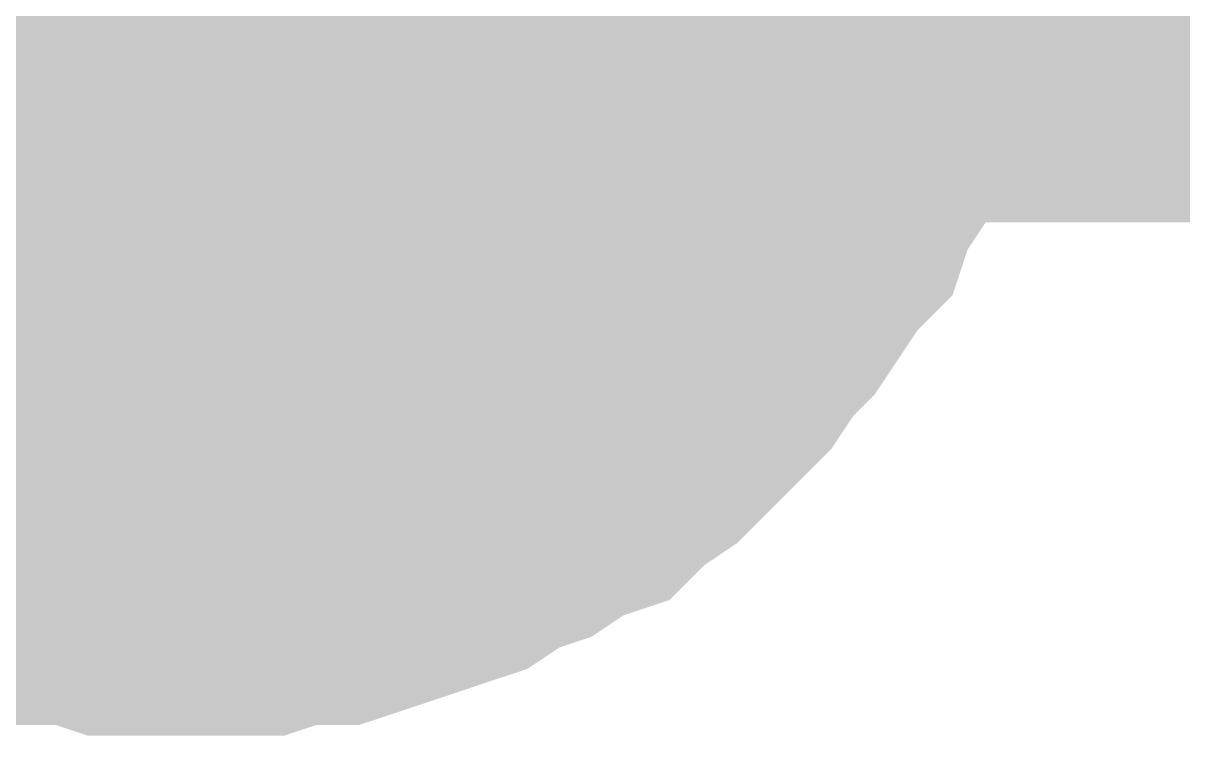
# Model space of a CAD drawing. Header units: inches. Extents: x 0 to 841, y 0 to 594.
# Drawn here: x 232.346 to 233.564, y 446.585 to 447.333 of the extents above; entities that cross this region are included whole.
import ezdxf

# ---------------------------------------------------------------- set-up
doc = ezdxf.new("R2010")
doc.units = ezdxf.units.IN
doc.layers.add('Sheet', color=255, linetype='Continuous')

msp = doc.modelspace()

# ---------------------------------------------------------------- linework, layer by layer
at = {"layer": 'Sheet'}
for points in [[(252.5156, 457.4932, 0.7493, 0.7493, 0), (232.5169, 457.4932, 0.7493, 0.7493, 0), (232.5169, 447.4989, 0.7493, 0.7493, 0)], [(227.5201, 447.4989, 0.7493, 0.7493, 0), (232.5169, 447.4989, 0.7493, 0.7493, 0)], [(237.5138, 447.4989, 0.7493, 0.7493, 0), (232.5169, 447.4989, 0.7493, 0.7493, 0)], [(233.2805, 447.4989, 0.2997, 0.2997, 0), (233.2805, 447.4539, 0.2997, 0.2997, 0), (233.2805, 447.4203, 0.2997, 0.2997, 0), (233.2693, 447.3866, 0.2997, 0.2997, 0), (233.2693, 447.3417, 0.2997, 0.2997, 0), (233.258, 447.308, 0.2997, 0.2997, 0), (233.2468, 447.2743, 0.2997, 0.2997, 0), (233.2356, 447.2294, 0.2997, 0.2997, 0), (233.2243, 447.1957, 0.2997, 0.2997, 0), (233.2019, 447.162, 0.2997, 0.2997, 0), (233.1907, 447.1283, 0.2997, 0.2997, 0), (233.1682, 447.1058, 0.2997, 0.2997, 0), (233.1457, 447.0721, 0.2997, 0.2997, 0), (233.1233, 447.0385, 0.2997, 0.2997, 0), (233.1008, 447.016, 0.2997, 0.2997, 0), (233.0784, 446.9823, 0.2997, 0.2997, 0), (233.0559, 446.9598, 0.2997, 0.2997, 0), (233.0334, 446.9374, 0.2997, 0.2997, 0), (232.9998, 446.9037, 0.2997, 0.2997, 0), (232.9661, 446.8812, 0.2997, 0.2997, 0), (232.9436, 446.8588, 0.2997, 0.2997, 0), (232.9099, 446.8476, 0.2997, 0.2997, 0), (232.8762, 446.8251, 0.2997, 0.2997, 0), (232.8426, 446.8139, 0.2997, 0.2997, 0), (232.8089, 446.7914, 0.2997, 0.2997, 0), (232.7752, 446.7802, 0.2997, 0.2997, 0), (232.7415, 446.7689, 0.2997, 0.2997, 0), (232.7078, 446.7577, 0.2997, 0.2997, 0), (232.6741, 446.7465, 0.2997, 0.2997, 0), (232.6292, 446.7465, 0.2997, 0.2997, 0), (232.5955, 446.7353, 0.2997, 0.2997, 0), (232.5506, 446.7353, 0.2997, 0.2997, 0), (232.5169, 446.7353, 0.2997, 0.2997, 0)], [(233.2805, 447.4989, 0.2997, 0.2997, 0), (233.2805, 447.4539, 0.2997, 0.2997, 0), (233.2805, 447.4203, 0.2997, 0.2997, 0), (233.2693, 447.3866, 0.2997, 0.2997, 0), (233.2693, 447.3417, 0.2997, 0.2997, 0), (233.258, 447.308, 0.2997, 0.2997, 0), (233.2468, 447.2743, 0.2997, 0.2997, 0), (233.2356, 447.2294, 0.2997, 0.2997, 0), (233.2243, 447.1957, 0.2997, 0.2997, 0), (233.2019, 447.162, 0.2997, 0.2997, 0), (233.1907, 447.1283, 0.2997, 0.2997, 0), (233.1682, 447.1058, 0.2997, 0.2997, 0), (233.1457, 447.0721, 0.2997, 0.2997, 0), (233.1233, 447.0385, 0.2997, 0.2997, 0), (233.1008, 447.016, 0.2997, 0.2997, 0), (233.0784, 446.9823, 0.2997, 0.2997, 0), (233.0559, 446.9598, 0.2997, 0.2997, 0), (233.0334, 446.9374, 0.2997, 0.2997, 0), (232.9998, 446.9037, 0.2997, 0.2997, 0), (232.9661, 446.8812, 0.2997, 0.2997, 0), (232.9436, 446.8588, 0.2997, 0.2997, 0), (232.9099, 446.8476, 0.2997, 0.2997, 0), (232.8762, 446.8251, 0.2997, 0.2997, 0), (232.8426, 446.8139, 0.2997, 0.2997, 0), (232.8089, 446.7914, 0.2997, 0.2997, 0), (232.7752, 446.7802, 0.2997, 0.2997, 0), (232.7415, 446.7689, 0.2997, 0.2997, 0), (232.7078, 446.7577, 0.2997, 0.2997, 0), (232.6741, 446.7465, 0.2997, 0.2997, 0), (232.6292, 446.7465, 0.2997, 0.2997, 0), (232.5955, 446.7353, 0.2997, 0.2997, 0), (232.5506, 446.7353, 0.2997, 0.2997, 0), (232.5169, 446.7353, 0.2997, 0.2997, 0)], [(233.2805, 447.4989, 0.2997, 0.2997, 0), (233.2805, 447.4539, 0.2997, 0.2997, 0), (233.2805, 447.4203, 0.2997, 0.2997, 0), (233.2693, 447.3866, 0.2997, 0.2997, 0), (233.2693, 447.3417, 0.2997, 0.2997, 0), (233.258, 447.308, 0.2997, 0.2997, 0), (233.2468, 447.2743, 0.2997, 0.2997, 0), (233.2356, 447.2294, 0.2997, 0.2997, 0), (233.2243, 447.1957, 0.2997, 0.2997, 0), (233.2019, 447.162, 0.2997, 0.2997, 0), (233.1907, 447.1283, 0.2997, 0.2997, 0), (233.1682, 447.1058, 0.2997, 0.2997, 0), (233.1457, 447.0721, 0.2997, 0.2997, 0), (233.1233, 447.0385, 0.2997, 0.2997, 0), (233.1008, 447.016, 0.2997, 0.2997, 0), (233.0784, 446.9823, 0.2997, 0.2997, 0), (233.0559, 446.9598, 0.2997, 0.2997, 0), (233.0334, 446.9374, 0.2997, 0.2997, 0), (232.9998, 446.9037, 0.2997, 0.2997, 0), (232.9661, 446.8812, 0.2997, 0.2997, 0), (232.9436, 446.8588, 0.2997, 0.2997, 0), (232.9099, 446.8476, 0.2997, 0.2997, 0), (232.8762, 446.8251, 0.2997, 0.2997, 0), (232.8426, 446.8139, 0.2997, 0.2997, 0), (232.8089, 446.7914, 0.2997, 0.2997, 0), (232.7752, 446.7802, 0.2997, 0.2997, 0), (232.7415, 446.7689, 0.2997, 0.2997, 0), (232.7078, 446.7577, 0.2997, 0.2997, 0), (232.6741, 446.7465, 0.2997, 0.2997, 0), (232.6292, 446.7465, 0.2997, 0.2997, 0), (232.5955, 446.7353, 0.2997, 0.2997, 0), (232.5506, 446.7353, 0.2997, 0.2997, 0), (232.5169, 446.7353, 0.2997, 0.2997, 0)], [(233.2805, 447.4989, 0.2997, 0.2997, 0), (233.2805, 447.4539, 0.2997, 0.2997, 0), (233.2805, 447.4203, 0.2997, 0.2997, 0), (233.2693, 447.3866, 0.2997, 0.2997, 0), (233.2693, 447.3417, 0.2997, 0.2997, 0), (233.258, 447.308, 0.2997, 0.2997, 0), (233.2468, 447.2743, 0.2997, 0.2997, 0), (233.2356, 447.2294, 0.2997, 0.2997, 0), (233.2243, 447.1957, 0.2997, 0.2997, 0), (233.2019, 447.162, 0.2997, 0.2997, 0), (233.1907, 447.1283, 0.2997, 0.2997, 0), (233.1682, 447.1058, 0.2997, 0.2997, 0), (233.1457, 447.0721, 0.2997, 0.2997, 0), (233.1233, 447.0385, 0.2997, 0.2997, 0), (233.1008, 447.016, 0.2997, 0.2997, 0), (233.0784, 446.9823, 0.2997, 0.2997, 0), (233.0559, 446.9598, 0.2997, 0.2997, 0), (233.0334, 446.9374, 0.2997, 0.2997, 0), (232.9998, 446.9037, 0.2997, 0.2997, 0), (232.9661, 446.8812, 0.2997, 0.2997, 0), (232.9436, 446.8588, 0.2997, 0.2997, 0), (232.9099, 446.8476, 0.2997, 0.2997, 0), (232.8762, 446.8251, 0.2997, 0.2997, 0), (232.8426, 446.8139, 0.2997, 0.2997, 0), (232.8089, 446.7914, 0.2997, 0.2997, 0), (232.7752, 446.7802, 0.2997, 0.2997, 0), (232.7415, 446.7689, 0.2997, 0.2997, 0), (232.7078, 446.7577, 0.2997, 0.2997, 0), (232.6741, 446.7465, 0.2997, 0.2997, 0), (232.6292, 446.7465, 0.2997, 0.2997, 0), (232.5955, 446.7353, 0.2997, 0.2997, 0), (232.5506, 446.7353, 0.2997, 0.2997, 0), (232.5169, 446.7353, 0.2997, 0.2997, 0)], [(233.0222, 447.4989, 0.2997, 0.2997, 0), (233.0222, 447.4764, 0.2997, 0.2997, 0), (233.0222, 447.4427, 0.2997, 0.2997, 0), (233.011, 447.4203, 0.2997, 0.2997, 0), (233.011, 447.3978, 0.2997, 0.2997, 0), (233.011, 447.3753, 0.2997, 0.2997, 0), (232.9998, 447.3417, 0.2997, 0.2997, 0), (232.9885, 447.3192, 0.2997, 0.2997, 0), (232.9773, 447.2967, 0.2997, 0.2997, 0), (232.9773, 447.2743, 0.2997, 0.2997, 0), (232.9661, 447.2518, 0.2997, 0.2997, 0), (232.9548, 447.2294, 0.2997, 0.2997, 0), (232.9324, 447.2069, 0.2997, 0.2997, 0), (232.9212, 447.1957, 0.2997, 0.2997, 0), (232.9099, 447.1732, 0.2997, 0.2997, 0), (232.8875, 447.1507, 0.2997, 0.2997, 0), (232.8762, 447.1395, 0.2997, 0.2997, 0), (232.8538, 447.1171, 0.2997, 0.2997, 0), (232.8426, 447.1058, 0.2997, 0.2997, 0), (232.8201, 447.0834, 0.2997, 0.2997, 0), (232.7976, 447.0721, 0.2997, 0.2997, 0), (232.7752, 447.0609, 0.2997, 0.2997, 0), (232.764, 447.0497, 0.2997, 0.2997, 0), (232.7415, 447.0385, 0.2997, 0.2997, 0), (232.719, 447.0272, 0.2997, 0.2997, 0), (232.6966, 447.016, 0.2997, 0.2997, 0), (232.6629, 447.0048, 0.2997, 0.2997, 0), (232.6404, 446.9935, 0.2997, 0.2997, 0), (232.618, 446.9935, 0.2997, 0.2997, 0), (232.5955, 446.9935, 0.2997, 0.2997, 0), (232.5731, 446.9823, 0.2997, 0.2997, 0), (232.5394, 446.9823, 0.2997, 0.2997, 0), (232.5169, 446.9823, 0.2997, 0.2997, 0)], [(233.0222, 447.4989, 0.2997, 0.2997, 0), (233.0222, 447.4764, 0.2997, 0.2997, 0), (233.0222, 447.4427, 0.2997, 0.2997, 0), (233.011, 447.4203, 0.2997, 0.2997, 0), (233.011, 447.3978, 0.2997, 0.2997, 0), (233.011, 447.3753, 0.2997, 0.2997, 0), (232.9998, 447.3417, 0.2997, 0.2997, 0), (232.9885, 447.3192, 0.2997, 0.2997, 0), (232.9773, 447.2967, 0.2997, 0.2997, 0), (232.9773, 447.2743, 0.2997, 0.2997, 0), (232.9661, 447.2518, 0.2997, 0.2997, 0), (232.9548, 447.2294, 0.2997, 0.2997, 0), (232.9324, 447.2069, 0.2997, 0.2997, 0), (232.9212, 447.1957, 0.2997, 0.2997, 0), (232.9099, 447.1732, 0.2997, 0.2997, 0), (232.8875, 447.1507, 0.2997, 0.2997, 0), (232.8762, 447.1395, 0.2997, 0.2997, 0), (232.8538, 447.1171, 0.2997, 0.2997, 0), (232.8426, 447.1058, 0.2997, 0.2997, 0), (232.8201, 447.0834, 0.2997, 0.2997, 0), (232.7976, 447.0721, 0.2997, 0.2997, 0), (232.7752, 447.0609, 0.2997, 0.2997, 0), (232.764, 447.0497, 0.2997, 0.2997, 0), (232.7415, 447.0385, 0.2997, 0.2997, 0), (232.719, 447.0272, 0.2997, 0.2997, 0), (232.6966, 447.016, 0.2997, 0.2997, 0), (232.6629, 447.0048, 0.2997, 0.2997, 0), (232.6404, 446.9935, 0.2997, 0.2997, 0), (232.618, 446.9935, 0.2997, 0.2997, 0), (232.5955, 446.9935, 0.2997, 0.2997, 0), (232.5731, 446.9823, 0.2997, 0.2997, 0), (232.5394, 446.9823, 0.2997, 0.2997, 0), (232.5169, 446.9823, 0.2997, 0.2997, 0)], [(233.0222, 447.4989, 0.2997, 0.2997, 0), (233.0222, 447.4764, 0.2997, 0.2997, 0), (233.0222, 447.4427, 0.2997, 0.2997, 0), (233.011, 447.4203, 0.2997, 0.2997, 0), (233.011, 447.3978, 0.2997, 0.2997, 0), (233.011, 447.3753, 0.2997, 0.2997, 0), (232.9998, 447.3417, 0.2997, 0.2997, 0), (232.9885, 447.3192, 0.2997, 0.2997, 0), (232.9773, 447.2967, 0.2997, 0.2997, 0), (232.9773, 447.2743, 0.2997, 0.2997, 0), (232.9661, 447.2518, 0.2997, 0.2997, 0), (232.9548, 447.2294, 0.2997, 0.2997, 0), (232.9324, 447.2069, 0.2997, 0.2997, 0), (232.9212, 447.1957, 0.2997, 0.2997, 0), (232.9099, 447.1732, 0.2997, 0.2997, 0), (232.8875, 447.1507, 0.2997, 0.2997, 0), (232.8762, 447.1395, 0.2997, 0.2997, 0), (232.8538, 447.1171, 0.2997, 0.2997, 0), (232.8426, 447.1058, 0.2997, 0.2997, 0), (232.8201, 447.0834, 0.2997, 0.2997, 0), (232.7976, 447.0721, 0.2997, 0.2997, 0), (232.7752, 447.0609, 0.2997, 0.2997, 0), (232.764, 447.0497, 0.2997, 0.2997, 0), (232.7415, 447.0385, 0.2997, 0.2997, 0), (232.719, 447.0272, 0.2997, 0.2997, 0), (232.6966, 447.016, 0.2997, 0.2997, 0), (232.6629, 447.0048, 0.2997, 0.2997, 0), (232.6404, 446.9935, 0.2997, 0.2997, 0), (232.618, 446.9935, 0.2997, 0.2997, 0), (232.5955, 446.9935, 0.2997, 0.2997, 0), (232.5731, 446.9823, 0.2997, 0.2997, 0), (232.5394, 446.9823, 0.2997, 0.2997, 0), (232.5169, 446.9823, 0.2997, 0.2997, 0)], [(233.011, 447.3978, 0.0991, 0.0991, 0), (233.011, 447.3753, 0.0991, 0.0991, 0), (232.9998, 447.3417, 0.0991, 0.0991, 0), (232.9885, 447.3192, 0.0991, 0.0991, 0), (232.9773, 447.2967, 0.0991, 0.0991, 0), (232.9773, 447.2743, 0.0991, 0.0991, 0), (232.9661, 447.2518, 0.0991, 0.0991, 0), (232.9548, 447.2294, 0.0991, 0.0991, 0), (232.9324, 447.2069, 0.0991, 0.0991, 0), (232.9212, 447.1957, 0.0991, 0.0991, 0), (232.9099, 447.1732, 0.0991, 0.0991, 0), (232.8875, 447.1507, 0.0991, 0.0991, 0), (232.8762, 447.1395, 0.0991, 0.0991, 0), (232.8538, 447.1171, 0.0991, 0.0991, 0), (232.8426, 447.1058, 0.0991, 0.0991, 0), (232.8201, 447.0834, 0.0991, 0.0991, 0), (232.7976, 447.0721, 0.0991, 0.0991, 0), (232.7752, 447.0609, 0.0991, 0.0991, 0), (232.764, 447.0497, 0.0991, 0.0991, 0), (232.7415, 447.0385, 0.0991, 0.0991, 0), (232.719, 447.0272, 0.0991, 0.0991, 0), (232.6966, 447.016, 0.0991, 0.0991, 0), (232.6629, 447.0048, 0.0991, 0.0991, 0), (232.6404, 446.9935, 0.0991, 0.0991, 0), (232.618, 446.9935, 0.0991, 0.0991, 0), (232.5955, 446.9935, 0.0991, 0.0991, 0), (232.5731, 446.9823, 0.0991, 0.0991, 0), (232.5394, 446.9823, 0.0991, 0.0991, 0), (232.5169, 446.9823, 0.0991, 0.0991, 0)], [(233.011, 447.3978, 0.0991, 0.0991, 0), (233.011, 447.3753, 0.0991, 0.0991, 0), (232.9998, 447.3417, 0.0991, 0.0991, 0), (232.9885, 447.3192, 0.0991, 0.0991, 0), (232.9773, 447.2967, 0.0991, 0.0991, 0), (232.9773, 447.2743, 0.0991, 0.0991, 0), (232.9661, 447.2518, 0.0991, 0.0991, 0), (232.9548, 447.2294, 0.0991, 0.0991, 0), (232.9324, 447.2069, 0.0991, 0.0991, 0), (232.9212, 447.1957, 0.0991, 0.0991, 0), (232.9099, 447.1732, 0.0991, 0.0991, 0), (232.8875, 447.1507, 0.0991, 0.0991, 0), (232.8762, 447.1395, 0.0991, 0.0991, 0), (232.8538, 447.1171, 0.0991, 0.0991, 0), (232.8426, 447.1058, 0.0991, 0.0991, 0), (232.8201, 447.0834, 0.0991, 0.0991, 0), (232.7976, 447.0721, 0.0991, 0.0991, 0), (232.7752, 447.0609, 0.0991, 0.0991, 0), (232.764, 447.0497, 0.0991, 0.0991, 0), (232.7415, 447.0385, 0.0991, 0.0991, 0), (232.719, 447.0272, 0.0991, 0.0991, 0), (232.6966, 447.016, 0.0991, 0.0991, 0), (232.6629, 447.0048, 0.0991, 0.0991, 0), (232.6404, 446.9935, 0.0991, 0.0991, 0), (232.618, 446.9935, 0.0991, 0.0991, 0), (232.5955, 446.9935, 0.0991, 0.0991, 0), (232.5731, 446.9823, 0.0991, 0.0991, 0), (232.5394, 446.9823, 0.0991, 0.0991, 0), (232.5169, 446.9823, 0.0991, 0.0991, 0)], [(233.011, 447.3978, 0.0991, 0.0991, 0), (233.011, 447.3753, 0.0991, 0.0991, 0), (232.9998, 447.3417, 0.0991, 0.0991, 0), (232.9885, 447.3192, 0.0991, 0.0991, 0), (232.9773, 447.2967, 0.0991, 0.0991, 0), (232.9773, 447.2743, 0.0991, 0.0991, 0), (232.9661, 447.2518, 0.0991, 0.0991, 0), (232.9548, 447.2294, 0.0991, 0.0991, 0), (232.9324, 447.2069, 0.0991, 0.0991, 0), (232.9212, 447.1957, 0.0991, 0.0991, 0), (232.9099, 447.1732, 0.0991, 0.0991, 0), (232.8875, 447.1507, 0.0991, 0.0991, 0), (232.8762, 447.1395, 0.0991, 0.0991, 0), (232.8538, 447.1171, 0.0991, 0.0991, 0), (232.8426, 447.1058, 0.0991, 0.0991, 0), (232.8201, 447.0834, 0.0991, 0.0991, 0), (232.7976, 447.0721, 0.0991, 0.0991, 0), (232.7752, 447.0609, 0.0991, 0.0991, 0), (232.764, 447.0497, 0.0991, 0.0991, 0), (232.7415, 447.0385, 0.0991, 0.0991, 0), (232.719, 447.0272, 0.0991, 0.0991, 0), (232.6966, 447.016, 0.0991, 0.0991, 0), (232.6629, 447.0048, 0.0991, 0.0991, 0), (232.6404, 446.9935, 0.0991, 0.0991, 0), (232.618, 446.9935, 0.0991, 0.0991, 0), (232.5955, 446.9935, 0.0991, 0.0991, 0), (232.5731, 446.9823, 0.0991, 0.0991, 0), (232.5394, 446.9823, 0.0991, 0.0991, 0), (232.5169, 446.9823, 0.0991, 0.0991, 0)], [(233.2693, 447.3866, 0.0991, 0.0991, 0), (233.2693, 447.3417, 0.0991, 0.0991, 0), (233.258, 447.308, 0.0991, 0.0991, 0), (233.2468, 447.2743, 0.0991, 0.0991, 0), (233.2356, 447.2294, 0.0991, 0.0991, 0), (233.2243, 447.1957, 0.0991, 0.0991, 0), (233.2019, 447.162, 0.0991, 0.0991, 0), (233.1907, 447.1283, 0.0991, 0.0991, 0), (233.1682, 447.1058, 0.0991, 0.0991, 0), (233.1457, 447.0721, 0.0991, 0.0991, 0), (233.1233, 447.0385, 0.0991, 0.0991, 0), (233.1008, 447.016, 0.0991, 0.0991, 0), (233.0784, 446.9823, 0.0991, 0.0991, 0), (233.0559, 446.9598, 0.0991, 0.0991, 0), (233.0334, 446.9374, 0.0991, 0.0991, 0), (232.9998, 446.9037, 0.0991, 0.0991, 0), (232.9661, 446.8812, 0.0991, 0.0991, 0), (232.9436, 446.8588, 0.0991, 0.0991, 0), (232.9099, 446.8476, 0.0991, 0.0991, 0), (232.8762, 446.8251, 0.0991, 0.0991, 0), (232.8426, 446.8139, 0.0991, 0.0991, 0), (232.8089, 446.7914, 0.0991, 0.0991, 0), (232.7752, 446.7802, 0.0991, 0.0991, 0), (232.7415, 446.7689, 0.0991, 0.0991, 0), (232.7078, 446.7577, 0.0991, 0.0991, 0), (232.6741, 446.7465, 0.0991, 0.0991, 0), (232.6292, 446.7465, 0.0991, 0.0991, 0), (232.5955, 446.7353, 0.0991, 0.0991, 0), (232.5506, 446.7353, 0.0991, 0.0991, 0), (232.5169, 446.7353, 0.0991, 0.0991, 0)], [(233.2693, 447.3866, 0.0991, 0.0991, 0), (233.2693, 447.3417, 0.0991, 0.0991, 0), (233.258, 447.308, 0.0991, 0.0991, 0), (233.2468, 447.2743, 0.0991, 0.0991, 0), (233.2356, 447.2294, 0.0991, 0.0991, 0), (233.2243, 447.1957, 0.0991, 0.0991, 0), (233.2019, 447.162, 0.0991, 0.0991, 0), (233.1907, 447.1283, 0.0991, 0.0991, 0), (233.1682, 447.1058, 0.0991, 0.0991, 0), (233.1457, 447.0721, 0.0991, 0.0991, 0), (233.1233, 447.0385, 0.0991, 0.0991, 0), (233.1008, 447.016, 0.0991, 0.0991, 0), (233.0784, 446.9823, 0.0991, 0.0991, 0), (233.0559, 446.9598, 0.0991, 0.0991, 0), (233.0334, 446.9374, 0.0991, 0.0991, 0), (232.9998, 446.9037, 0.0991, 0.0991, 0), (232.9661, 446.8812, 0.0991, 0.0991, 0), (232.9436, 446.8588, 0.0991, 0.0991, 0), (232.9099, 446.8476, 0.0991, 0.0991, 0), (232.8762, 446.8251, 0.0991, 0.0991, 0), (232.8426, 446.8139, 0.0991, 0.0991, 0), (232.8089, 446.7914, 0.0991, 0.0991, 0), (232.7752, 446.7802, 0.0991, 0.0991, 0), (232.7415, 446.7689, 0.0991, 0.0991, 0), (232.7078, 446.7577, 0.0991, 0.0991, 0), (232.6741, 446.7465, 0.0991, 0.0991, 0), (232.6292, 446.7465, 0.0991, 0.0991, 0), (232.5955, 446.7353, 0.0991, 0.0991, 0), (232.5506, 446.7353, 0.0991, 0.0991, 0), (232.5169, 446.7353, 0.0991, 0.0991, 0)], [(233.2693, 447.3866, 0.0991, 0.0991, 0), (233.2693, 447.3417, 0.0991, 0.0991, 0), (233.258, 447.308, 0.0991, 0.0991, 0), (233.2468, 447.2743, 0.0991, 0.0991, 0), (233.2356, 447.2294, 0.0991, 0.0991, 0), (233.2243, 447.1957, 0.0991, 0.0991, 0), (233.2019, 447.162, 0.0991, 0.0991, 0), (233.1907, 447.1283, 0.0991, 0.0991, 0), (233.1682, 447.1058, 0.0991, 0.0991, 0), (233.1457, 447.0721, 0.0991, 0.0991, 0), (233.1233, 447.0385, 0.0991, 0.0991, 0), (233.1008, 447.016, 0.0991, 0.0991, 0), (233.0784, 446.9823, 0.0991, 0.0991, 0), (233.0559, 446.9598, 0.0991, 0.0991, 0), (233.0334, 446.9374, 0.0991, 0.0991, 0), (232.9998, 446.9037, 0.0991, 0.0991, 0), (232.9661, 446.8812, 0.0991, 0.0991, 0), (232.9436, 446.8588, 0.0991, 0.0991, 0), (232.9099, 446.8476, 0.0991, 0.0991, 0), (232.8762, 446.8251, 0.0991, 0.0991, 0), (232.8426, 446.8139, 0.0991, 0.0991, 0), (232.8089, 446.7914, 0.0991, 0.0991, 0), (232.7752, 446.7802, 0.0991, 0.0991, 0), (232.7415, 446.7689, 0.0991, 0.0991, 0), (232.7078, 446.7577, 0.0991, 0.0991, 0), (232.6741, 446.7465, 0.0991, 0.0991, 0), (232.6292, 446.7465, 0.0991, 0.0991, 0), (232.5955, 446.7353, 0.0991, 0.0991, 0), (232.5506, 446.7353, 0.0991, 0.0991, 0), (232.5169, 446.7353, 0.0991, 0.0991, 0)], [(233.2693, 447.3866, 0.0991, 0.0991, 0), (233.2693, 447.3417, 0.0991, 0.0991, 0), (233.258, 447.308, 0.0991, 0.0991, 0), (233.2468, 447.2743, 0.0991, 0.0991, 0), (233.2356, 447.2294, 0.0991, 0.0991, 0), (233.2243, 447.1957, 0.0991, 0.0991, 0), (233.2019, 447.162, 0.0991, 0.0991, 0), (233.1907, 447.1283, 0.0991, 0.0991, 0), (233.1682, 447.1058, 0.0991, 0.0991, 0), (233.1457, 447.0721, 0.0991, 0.0991, 0), (233.1233, 447.0385, 0.0991, 0.0991, 0), (233.1008, 447.016, 0.0991, 0.0991, 0), (233.0784, 446.9823, 0.0991, 0.0991, 0), (233.0559, 446.9598, 0.0991, 0.0991, 0), (233.0334, 446.9374, 0.0991, 0.0991, 0), (232.9998, 446.9037, 0.0991, 0.0991, 0), (232.9661, 446.8812, 0.0991, 0.0991, 0), (232.9436, 446.8588, 0.0991, 0.0991, 0), (232.9099, 446.8476, 0.0991, 0.0991, 0), (232.8762, 446.8251, 0.0991, 0.0991, 0), (232.8426, 446.8139, 0.0991, 0.0991, 0), (232.8089, 446.7914, 0.0991, 0.0991, 0), (232.7752, 446.7802, 0.0991, 0.0991, 0), (232.7415, 446.7689, 0.0991, 0.0991, 0), (232.7078, 446.7577, 0.0991, 0.0991, 0), (232.6741, 446.7465, 0.0991, 0.0991, 0), (232.6292, 446.7465, 0.0991, 0.0991, 0), (232.5955, 446.7353, 0.0991, 0.0991, 0), (232.5506, 446.7353, 0.0991, 0.0991, 0), (232.5169, 446.7353, 0.0991, 0.0991, 0)], [(232.5169, 446.9823, 0.2997, 0.2997, 0), (232.4945, 446.9823, 0.2997, 0.2997, 0), (232.4608, 446.9823, 0.2997, 0.2997, 0), (232.4383, 446.9935, 0.2997, 0.2997, 0), (232.4159, 446.9935, 0.2997, 0.2997, 0), (232.3934, 446.9935, 0.2997, 0.2997, 0), (232.3709, 447.0048, 0.2997, 0.2997, 0), (232.3373, 447.016, 0.2997, 0.2997, 0), (232.3148, 447.0272, 0.2997, 0.2997, 0), (232.2923, 447.0385, 0.2997, 0.2997, 0), (232.2699, 447.0497, 0.2997, 0.2997, 0), (232.2587, 447.0609, 0.2997, 0.2997, 0), (232.2362, 447.0721, 0.2997, 0.2997, 0), (232.2137, 447.0834, 0.2997, 0.2997, 0), (232.1913, 447.1058, 0.2997, 0.2997, 0)], [(232.5169, 446.9823, 0.2997, 0.2997, 0), (232.4945, 446.9823, 0.2997, 0.2997, 0), (232.4608, 446.9823, 0.2997, 0.2997, 0), (232.4383, 446.9935, 0.2997, 0.2997, 0), (232.4159, 446.9935, 0.2997, 0.2997, 0), (232.3934, 446.9935, 0.2997, 0.2997, 0), (232.3709, 447.0048, 0.2997, 0.2997, 0), (232.3373, 447.016, 0.2997, 0.2997, 0), (232.3148, 447.0272, 0.2997, 0.2997, 0), (232.2923, 447.0385, 0.2997, 0.2997, 0), (232.2699, 447.0497, 0.2997, 0.2997, 0), (232.2587, 447.0609, 0.2997, 0.2997, 0), (232.2362, 447.0721, 0.2997, 0.2997, 0), (232.2137, 447.0834, 0.2997, 0.2997, 0), (232.1913, 447.1058, 0.2997, 0.2997, 0)], [(232.5169, 446.9823, 0.2997, 0.2997, 0), (232.4945, 446.9823, 0.2997, 0.2997, 0), (232.4608, 446.9823, 0.2997, 0.2997, 0), (232.4383, 446.9935, 0.2997, 0.2997, 0), (232.4159, 446.9935, 0.2997, 0.2997, 0), (232.3934, 446.9935, 0.2997, 0.2997, 0), (232.3709, 447.0048, 0.2997, 0.2997, 0), (232.3373, 447.016, 0.2997, 0.2997, 0), (232.3148, 447.0272, 0.2997, 0.2997, 0), (232.2923, 447.0385, 0.2997, 0.2997, 0), (232.2699, 447.0497, 0.2997, 0.2997, 0), (232.2587, 447.0609, 0.2997, 0.2997, 0), (232.2362, 447.0721, 0.2997, 0.2997, 0), (232.2137, 447.0834, 0.2997, 0.2997, 0), (232.1913, 447.1058, 0.2997, 0.2997, 0)], [(232.5169, 446.9823, 0.0991, 0.0991, 0), (232.4945, 446.9823, 0.0991, 0.0991, 0), (232.4608, 446.9823, 0.0991, 0.0991, 0), (232.4383, 446.9935, 0.0991, 0.0991, 0), (232.4159, 446.9935, 0.0991, 0.0991, 0), (232.3934, 446.9935, 0.0991, 0.0991, 0), (232.3709, 447.0048, 0.0991, 0.0991, 0), (232.3373, 447.016, 0.0991, 0.0991, 0), (232.3148, 447.0272, 0.0991, 0.0991, 0), (232.2923, 447.0385, 0.0991, 0.0991, 0)], [(232.5169, 446.9823, 0.0991, 0.0991, 0), (232.4945, 446.9823, 0.0991, 0.0991, 0), (232.4608, 446.9823, 0.0991, 0.0991, 0), (232.4383, 446.9935, 0.0991, 0.0991, 0), (232.4159, 446.9935, 0.0991, 0.0991, 0), (232.3934, 446.9935, 0.0991, 0.0991, 0), (232.3709, 447.0048, 0.0991, 0.0991, 0), (232.3373, 447.016, 0.0991, 0.0991, 0), (232.3148, 447.0272, 0.0991, 0.0991, 0), (232.2923, 447.0385, 0.0991, 0.0991, 0)], [(232.5169, 446.9823, 0.0991, 0.0991, 0), (232.4945, 446.9823, 0.0991, 0.0991, 0), (232.4608, 446.9823, 0.0991, 0.0991, 0), (232.4383, 446.9935, 0.0991, 0.0991, 0), (232.4159, 446.9935, 0.0991, 0.0991, 0), (232.3934, 446.9935, 0.0991, 0.0991, 0), (232.3709, 447.0048, 0.0991, 0.0991, 0), (232.3373, 447.016, 0.0991, 0.0991, 0), (232.3148, 447.0272, 0.0991, 0.0991, 0), (232.2923, 447.0385, 0.0991, 0.0991, 0)], [(232.5169, 446.7353, 0.2997, 0.2997, 0), (232.472, 446.7353, 0.2997, 0.2997, 0), (232.4383, 446.7353, 0.2997, 0.2997, 0), (232.4046, 446.7465, 0.2997, 0.2997, 0), (232.3597, 446.7465, 0.2997, 0.2997, 0), (232.326, 446.7577, 0.2997, 0.2997, 0), (232.2923, 446.7689, 0.2997, 0.2997, 0), (232.2474, 446.7802, 0.2997, 0.2997, 0), (232.2137, 446.7914, 0.2997, 0.2997, 0), (232.18, 446.8139, 0.2997, 0.2997, 0)], [(232.5169, 446.7353, 0.2997, 0.2997, 0), (232.472, 446.7353, 0.2997, 0.2997, 0), (232.4383, 446.7353, 0.2997, 0.2997, 0), (232.4046, 446.7465, 0.2997, 0.2997, 0), (232.3597, 446.7465, 0.2997, 0.2997, 0), (232.326, 446.7577, 0.2997, 0.2997, 0), (232.2923, 446.7689, 0.2997, 0.2997, 0), (232.2474, 446.7802, 0.2997, 0.2997, 0), (232.2137, 446.7914, 0.2997, 0.2997, 0), (232.18, 446.8139, 0.2997, 0.2997, 0)], [(232.5169, 446.7353, 0.2997, 0.2997, 0), (232.472, 446.7353, 0.2997, 0.2997, 0), (232.4383, 446.7353, 0.2997, 0.2997, 0), (232.4046, 446.7465, 0.2997, 0.2997, 0), (232.3597, 446.7465, 0.2997, 0.2997, 0), (232.326, 446.7577, 0.2997, 0.2997, 0), (232.2923, 446.7689, 0.2997, 0.2997, 0), (232.2474, 446.7802, 0.2997, 0.2997, 0), (232.2137, 446.7914, 0.2997, 0.2997, 0), (232.18, 446.8139, 0.2997, 0.2997, 0)], [(232.5169, 446.7353, 0.2997, 0.2997, 0), (232.472, 446.7353, 0.2997, 0.2997, 0), (232.4383, 446.7353, 0.2997, 0.2997, 0), (232.4046, 446.7465, 0.2997, 0.2997, 0), (232.3597, 446.7465, 0.2997, 0.2997, 0), (232.326, 446.7577, 0.2997, 0.2997, 0), (232.2923, 446.7689, 0.2997, 0.2997, 0), (232.2474, 446.7802, 0.2997, 0.2997, 0), (232.2137, 446.7914, 0.2997, 0.2997, 0), (232.18, 446.8139, 0.2997, 0.2997, 0)], [(232.5169, 446.7353, 0.0991, 0.0991, 0), (232.472, 446.7353, 0.0991, 0.0991, 0), (232.4383, 446.7353, 0.0991, 0.0991, 0), (232.4046, 446.7465, 0.0991, 0.0991, 0), (232.3597, 446.7465, 0.0991, 0.0991, 0), (232.326, 446.7577, 0.0991, 0.0991, 0), (232.2923, 446.7689, 0.0991, 0.0991, 0)], [(232.5169, 446.7353, 0.0991, 0.0991, 0), (232.472, 446.7353, 0.0991, 0.0991, 0), (232.4383, 446.7353, 0.0991, 0.0991, 0), (232.4046, 446.7465, 0.0991, 0.0991, 0), (232.3597, 446.7465, 0.0991, 0.0991, 0), (232.326, 446.7577, 0.0991, 0.0991, 0), (232.2923, 446.7689, 0.0991, 0.0991, 0)], [(232.5169, 446.7353, 0.0991, 0.0991, 0), (232.472, 446.7353, 0.0991, 0.0991, 0), (232.4383, 446.7353, 0.0991, 0.0991, 0), (232.4046, 446.7465, 0.0991, 0.0991, 0), (232.3597, 446.7465, 0.0991, 0.0991, 0), (232.326, 446.7577, 0.0991, 0.0991, 0), (232.2923, 446.7689, 0.0991, 0.0991, 0)], [(232.5169, 446.7353, 0.0991, 0.0991, 0), (232.472, 446.7353, 0.0991, 0.0991, 0), (232.4383, 446.7353, 0.0991, 0.0991, 0), (232.4046, 446.7465, 0.0991, 0.0991, 0), (232.3597, 446.7465, 0.0991, 0.0991, 0), (232.326, 446.7577, 0.0991, 0.0991, 0), (232.2923, 446.7689, 0.0991, 0.0991, 0)]]:
    msp.add_lwpolyline(points, format="xyseb", dxfattribs=at)
msp.add_lwpolyline([(232.246, 447.5, 0.508, 0.508, 1), (232.754, 447.5, 0.508, 0.508, 1)], format="xyseb", close=True, dxfattribs=at)

doc.saveas('drawing.dxf')
